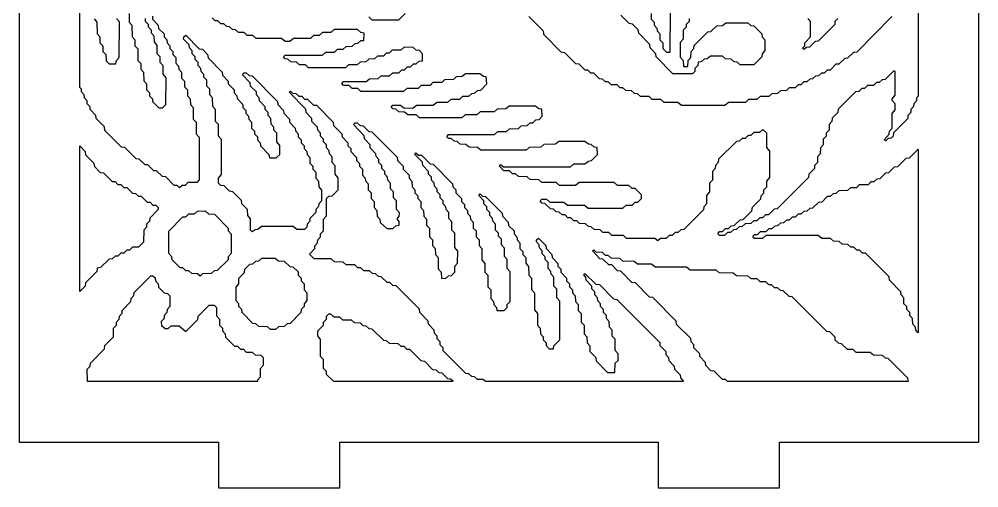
# Model space of a CAD drawing. Header units: millimetres. Extents: x 10 to 410, y 18 to 283.
# Drawn here: x 148 to 211.3, y 21 to 51.9 of the extents above; entities that cross this region are included whole.
import ezdxf

# ---------------------------------------------------------------- set-up
doc = ezdxf.new("R2010")
doc.units = ezdxf.units.MM
doc.layers.add('CUT', color=1, linetype='Continuous')

msp = doc.modelspace()

# ---------------------------------------------------------------- linework, layer by layer
at = {"layer": 'CUT'}
for points in [[(190.134, 21), (198.134, 21), (198.134, 24), (211.2679, 24), (211.2679, 144), (198.134, 144), (198.134, 147), (190.134, 147), (190.134, 144), (169.134, 144), (169.134, 147), (161.134, 147), (161.134, 144), (148, 144), (148, 24), (161.134, 24), (161.134, 21), (169.134, 21), (169.134, 24), (190.134, 24)], [(162.9402, 45.6879), (163.1244, 45.4907), (163.1325, 45.3002), (163.3167, 45.103), (163.3248, 44.7186), (163.509, 44.5214), (163.5171, 44.3309), (163.7013, 44.1337), (163.7094, 43.9432), (163.8936, 43.746), (163.9017, 43.5555), (164.463, 42.9818), (164.4926, 42.759), (164.9475, 42.7452), (165.1745, 42.9739), (165.18, 43.5765), (164.9904, 43.8017), (164.9822, 44.3799), (164.7981, 44.5771), (164.7899, 44.7676), (164.6058, 44.9649), (164.5976, 45.3492), (164.4134, 45.5464), (164.4053, 45.7369), (164.2211, 45.9342), (164.213, 46.1247), (163.8365, 46.5157), (163.8284, 46.7062), (163.6442, 46.9035), (163.6361, 47.094), (163.2596, 47.485), (163.2357, 47.6993), (162.7236, 48.2193), (162.8242, 48.3511), (162.9715, 48.3588), (163.1673, 48.1733), (163.3675, 48.1573), (165.0399, 46.4713), (165.0555, 46.2695), (165.432, 45.8784), (165.4402, 45.6879), (165.8166, 45.2969), (165.8248, 45.1064), (166.2012, 44.7153), (166.2094, 44.5248), (166.3935, 44.3276), (166.4017, 44.1371), (166.5858, 43.9398), (166.594, 43.7493), (166.7781, 43.5521), (166.7863, 43.3616), (166.9704, 43.1644), (166.9786, 42.9739), (167.1627, 42.7767), (167.1709, 42.3923), (167.355, 42.1951), (167.3632, 42.0046), (167.5473, 41.8074), (167.5555, 41.423), (167.7396, 41.2258), (167.7478, 40.8414), (167.9346, 40.6309), (167.9319, 39.9245), (167.7478, 39.7272), (167.7396, 39.5367), (167.5555, 39.3395), (167.5473, 39.149), (167.1709, 38.7579), (167.1627, 38.5674), (166.9786, 38.3702), (166.9704, 38.1797), (166.8176, 38.0257), (166.297, 38.0257), (166.0731, 38.2169), (163.9647, 38.2169), (163.7407, 38.0257), (163.5519, 38.0174), (163.3708, 37.8738), (163.2596, 37.9859), (163.257, 38.73), (163.0673, 38.9552), (163.0592, 39.3395), (162.6827, 39.7306), (162.6588, 39.9448), (162.0868, 40.5215), (161.8741, 40.5459), (161.5098, 40.9092), (161.2972, 40.9336), (161.1443, 41.0876), (161.1443, 41.4196), (161.334, 41.6448), (161.334, 43.9643), (161.1443, 44.1894), (161.1361, 44.9615), (160.952, 45.1587), (160.9438, 45.9308), (160.7597, 46.128), (160.7515, 46.7062), (160.5674, 46.9035), (160.5592, 47.2878), (160.3751, 47.485), (160.3669, 47.8694), (160.1828, 48.0666), (160.1746, 48.2571), (159.9905, 48.4544), (159.9823, 48.6449), (159.7982, 48.8421), (159.79, 49.0326), (159.6059, 49.2298), (159.5977, 49.4203), (159.4136, 49.6175), (159.4054, 49.808), (159.2212, 50.0052), (159.2131, 50.1957), (158.8366, 50.5868), (158.8442, 50.7363), (158.9862, 50.8293), (159.8742, 49.9341), (160.0869, 49.9097), (160.4246, 49.5731), (160.456, 49.3476), (161.3861, 48.41), (161.4018, 48.2081), (161.7782, 47.8171), (161.7864, 47.6266), (162.1628, 47.2355), (162.171, 47.045), (162.3551, 46.8477), (162.3633, 46.6572), (162.7397, 46.2662), (162.7479, 46.0757), (162.932, 45.8784)], [(175.3748, 31.2007), (175.3666, 31.3912), (174.9901, 31.7823), (174.9662, 31.9965), (174.4208, 32.5464), (174.3893, 32.772), (172.8558, 34.318), (172.6431, 34.3423), (172.4473, 34.5279), (172.2585, 34.5362), (171.8704, 34.9156), (171.6815, 34.9239), (171.4858, 35.1094), (171.2969, 35.1178), (171.1012, 35.3033), (170.72, 35.3116), (170.5243, 35.4972), (170.3354, 35.5055), (170.1396, 35.691), (169.5662, 35.6994), (169.3704, 35.8849), (168.797, 35.8932), (168.573, 36.0844), (167.4509, 36.0871), (167.1466, 36.3938), (167.4821, 36.7703), (167.4903, 36.9608), (167.6744, 37.1581), (167.6826, 37.3486), (167.8668, 37.5458), (167.8749, 37.7363), (168.0591, 37.9335), (168.0672, 38.7056), (168.2569, 38.9307), (168.2595, 40.0626), (168.4124, 40.2166), (168.6251, 40.241), (169.0206, 40.6476), (169.0261, 41.4441), (168.8364, 41.6692), (168.8338, 42.2195), (168.6441, 42.4447), (168.636, 42.829), (168.4518, 43.0262), (168.4437, 43.2167), (168.2595, 43.414), (168.2514, 43.6045), (168.0672, 43.8017), (168.0591, 43.9922), (167.8749, 44.1894), (167.8668, 44.3799), (167.6826, 44.5771), (167.6744, 44.7676), (167.298, 45.1587), (167.2898, 45.3492), (166.9134, 45.7403), (166.8895, 45.9545), (165.8004, 47.0828), (165.8977, 47.1536), (166.028, 47.0262), (166.2406, 47.0018), (166.4364, 46.8162), (166.6253, 46.8079), (166.821, 46.6224), (167.0099, 46.6141), (167.3979, 46.2347), (167.5982, 46.2187), (168.6936, 45.1143), (168.7251, 44.8888), (169.2706, 44.3389), (169.2862, 44.1371), (169.6627, 43.746), (169.6708, 43.5555), (169.855, 43.3583), (169.8631, 43.1678), (170.2396, 42.7767), (170.2477, 42.5862), (170.4319, 42.3889), (170.4401, 42.1984), (170.6242, 42.0012), (170.6324, 41.6169), (170.8165, 41.4196), (170.8247, 41.2291), (171.0088, 41.0319), (171.017, 40.6476), (171.2011, 40.4503), (171.2093, 40.066), (171.3934, 39.8688), (171.4016, 39.4844), (171.5857, 39.2872), (171.5939, 38.9028), (171.778, 38.7056), (171.8019, 38.4914), (172.2337, 38.0869), (172.6396, 38.0925), (172.8354, 38.278), (173.0589, 38.3211), (173.0589, 38.5641), (172.913, 38.7334), (173.0589, 38.9028), (173.0645, 39.1177), (172.8748, 39.3429), (172.8666, 39.9211), (172.6825, 40.1183), (172.6743, 40.5027), (172.4902, 40.6999), (172.482, 41.0843), (172.2979, 41.2815), (172.2897, 41.472), (172.1056, 41.6692), (172.0974, 41.8597), (171.9133, 42.0569), (171.9051, 42.2474), (171.721, 42.4447), (171.7128, 42.6352), (171.5287, 42.8324), (171.5205, 43.0229), (171.1441, 43.414), (171.1359, 43.6045), (170.7595, 43.9955), (170.7356, 44.2098), (170.0386, 44.9616), (170.1431, 45.0632), (170.279, 45.0632), (170.4748, 44.8776), (170.675, 44.8616), (171.0517, 44.4899), (171.2519, 44.4739), (172.9243, 42.788), (172.94, 42.5862), (173.3164, 42.1951), (173.3246, 42.0046), (173.7011, 41.6135), (173.7092, 41.423), (173.8934, 41.2258), (173.9015, 40.8414), (174.0857, 40.6442), (174.0938, 40.4537), (174.278, 40.2565), (174.2861, 40.066), (174.4703, 39.8688), (174.4784, 39.4844), (174.6626, 39.2872), (174.6707, 38.9028), (174.8549, 38.7056), (174.863, 38.3212), (175.0472, 38.124), (175.0553, 37.5458), (175.2395, 37.3486), (175.2476, 36.9642), (175.4318, 36.767), (175.4399, 36.3826), (175.6241, 36.1854), (175.6267, 35.4412), (175.8164, 35.2161), (175.8386, 34.8107), (176.1011, 34.7969), (176.2968, 34.9824), (176.5095, 35.0068), (176.7127, 35.2194), (176.7209, 35.6038), (176.905, 35.801), (176.9105, 36.5975), (176.7182, 36.836), (176.7127, 37.7886), (176.5286, 37.9859), (176.5259, 38.5362), (176.3363, 38.7613), (176.3281, 39.1457), (176.144, 39.3429), (176.1358, 39.5334), (175.9517, 39.7306), (175.9435, 39.9211), (175.7594, 40.1183), (175.7512, 40.3088), (175.5671, 40.506), (175.5589, 40.6965), (175.3748, 40.8938), (175.3666, 41.0843), (175.1825, 41.2815), (175.1743, 41.472), (174.9901, 41.6692), (174.982, 41.8597), (174.6055, 42.2508), (174.5816, 42.465), (174.077, 42.9737), (174.1398, 43.0826), (174.3209, 42.939), (174.5211, 42.923), (175.0901, 42.3574), (175.2903, 42.3415), (176.5781, 41.0432), (176.5938, 40.8414), (176.7779, 40.6442), (176.7861, 40.4537), (177.1625, 40.0626), (177.1707, 39.8721), (177.3548, 39.6749), (177.363, 39.4844), (177.5471, 39.2872), (177.5553, 39.0967), (177.7394, 38.8994), (177.7476, 38.7089), (177.9317, 38.5117), (177.9399, 38.1274), (178.124, 37.9301), (178.1322, 37.5458), (178.3163, 37.3486), (178.3245, 36.9642), (178.5086, 36.767), (178.5113, 36.0228), (178.7009, 35.7977), (178.7091, 35.2194), (178.8932, 35.0222), (178.9014, 34.2501), (179.0856, 34.0529), (179.0937, 33.4747), (179.2779, 33.2775), (179.286, 33.087), (179.4702, 32.8898), (179.4923, 32.6783), (179.971, 32.6804), (180.1742, 32.8931), (180.1823, 33.0836), (180.3665, 33.2808), (180.372, 35.2405), (180.1823, 35.4657), (180.1742, 36.0439), (179.99, 36.2411), (179.9874, 36.7914), (179.7977, 37.0165), (179.7896, 37.4009), (179.6054, 37.5981), (179.5973, 37.7886), (179.4131, 37.9859), (179.405, 38.3702), (179.2208, 38.5674), (179.2127, 38.7579), (179.0285, 38.9552), (179.0204, 39.1457), (178.8362, 39.3429), (178.8281, 39.5334), (178.6439, 39.7306), (178.6358, 39.9211), (178.3002, 40.271), (178.384, 40.3712), (178.5516, 40.225), (178.7518, 40.209), (179.8473, 39.1046), (179.8629, 38.9028), (180.2394, 38.5117), (180.2633, 38.2975), (180.624, 37.9301), (180.6321, 37.7396), (180.8163, 37.5424), (180.8244, 37.3519), (181.0086, 37.1547), (181.0168, 36.7703), (181.2009, 36.5731), (181.2091, 36.3826), (181.3932, 36.1854), (181.4014, 35.801), (181.5881, 35.5905), (181.5937, 35.0256), (181.7778, 34.8284), (181.7804, 34.0842), (181.9727, 33.8457), (181.9727, 32.7272), (182.1624, 32.502), (182.1706, 31.7299), (182.3547, 31.5327), (182.3629, 31.1484), (182.547, 30.9511), (182.5552, 30.7606), (182.7393, 30.5634), (182.7475, 30.3729), (182.9507, 30.1602), (183.237, 30.1581), (183.2592, 30.3696), (183.6356, 30.7606), (183.6412, 33.3019), (183.4515, 33.527), (183.4433, 34.1053), (183.2592, 34.3025), (183.251, 34.8807), (183.0669, 35.0779), (183.0587, 35.2684), (182.8746, 35.4657), (182.8664, 35.85), (182.6823, 36.0472), (182.6741, 36.2377), (182.49, 36.435), (182.4818, 36.6255), (182.2977, 36.8227), (182.2895, 37.0132), (182.1054, 37.2104), (182.1054, 37.3486), (182.23, 37.4633), (182.7318, 36.9722), (182.7475, 36.7703), (183.1239, 36.3793), (183.1321, 36.1888), (183.5085, 35.7977), (183.5167, 35.6072), (183.7008, 35.4099), (183.709, 35.2194), (184.0854, 34.8284), (184.0936, 34.6379), (184.2778, 34.4406), (184.2859, 34.2501), (184.4701, 34.0529), (184.4782, 33.8624), (184.6624, 33.6652), (184.6705, 33.2808), (184.8547, 33.0836), (184.8628, 32.6993), (185.047, 32.502), (185.0551, 31.9238), (185.2393, 31.7266), (185.2474, 31.1484), (185.4316, 30.9511), (185.4397, 30.5668), (185.6239, 30.3696), (185.632, 29.9852), (186.0085, 29.5941), (186.0324, 29.3799), (186.7967, 28.6093), (187.2754, 28.6072), (187.2976, 29.2064), (187.4817, 29.4036), (187.4817, 29.8403), (187.2949, 30.0509), (187.2894, 30.8096), (187.1053, 31.0069), (187.0971, 31.3912), (186.913, 31.5884), (186.9048, 31.9728), (186.7207, 32.17), (186.7125, 32.3605), (186.5284, 32.5577), (186.5202, 32.7482), (186.3361, 32.9455), (186.3279, 33.136), (186.1438, 33.3332), (186.1356, 33.5237), (185.9515, 33.7209), (185.9433, 33.9114), (185.7592, 34.1086), (185.751, 34.2991), (185.3745, 34.6902), (185.3664, 34.8807), (185.2205, 35.0501), (185.2934, 35.1343), (186.0275, 34.4252), (186.2516, 34.3931), (187.1814, 33.4559), (187.4054, 33.4238), (190.2317, 30.5747), (190.2473, 30.3729), (190.6238, 29.9818), (190.6319, 29.7913), (190.8161, 29.5941), (190.8242, 29.4036), (191.1932, 29.0239), (191.2088, 28.822), (191.5778, 28.4423), (191.5935, 28.2404), (191.7968, 28), (178.7387, 28), (178.601, 28.1304), (178.2199, 28.1388), (178.0241, 28.3243), (177.8353, 28.3326), (177.6395, 28.5182), (177.4393, 28.5342), (175.9592, 30.0262), (175.9435, 30.228), (175.7594, 30.4253), (175.7512, 30.6158), (175.5671, 30.813), (175.5589, 31.0035)], [(155.4751, 40.4188), (155.6639, 40.4105), (155.8597, 40.225), (156.0486, 40.2166), (156.4366, 39.8372), (156.6255, 39.8289), (156.8212, 39.6434), (157.0101, 39.6351), (157.1629, 39.481), (157.1656, 39.3562), (156.6099, 38.7817), (156.586, 38.5674), (156.4019, 38.3702), (156.3937, 38.1797), (156.2096, 37.9825), (156.1939, 37.1991), (155.8563, 36.8625), (155.4751, 36.8542), (155.2793, 36.6687), (155.0905, 36.6603), (154.8947, 36.4748), (154.7059, 36.4665), (154.5101, 36.2809), (154.3213, 36.2726), (154.1255, 36.0871), (153.9367, 36.0787), (153.3677, 35.5132), (153.1467, 35.4833), (153.117, 35.2605), (152.3793, 34.5167), (152.3553, 34.3025), (152, 33.9333), (152, 43.5336), (152.3553, 43.1644), (152.3793, 42.9502), (152.9247, 42.4003), (152.9562, 42.1747), (153.3359, 41.7919), (153.56, 41.7599), (154.129, 41.1943), (154.3178, 41.1859), (154.5136, 41.0004), (154.7024, 40.9921), (154.8982, 40.8066), (155.087, 40.7982)], [(205.3816, 34.6789), (205.3502, 34.9044), (203.7928, 36.4665), (203.604, 36.4748), (203.4082, 36.6603), (203.2193, 36.6687), (203.0236, 36.8542), (202.8347, 36.8625), (202.639, 37.0481), (202.2578, 37.0564), (202.0621, 37.2419), (201.6809, 37.2502), (201.4851, 37.4358), (200.9117, 37.4441), (200.6877, 37.6353), (197.2332, 37.6353), (196.9958, 37.4414), (196.4887, 37.4441), (196.3767, 37.5836), (196.4887, 37.6964), (196.6776, 37.7048), (196.8733, 37.8903), (197.2545, 37.8986), (197.4502, 38.0842), (197.6391, 38.0925), (197.8348, 38.278), (198.0237, 38.2864), (198.2195, 38.4719), (198.4083, 38.4802), (198.6041, 38.6657), (198.7929, 38.6741), (198.9887, 38.8596), (199.1775, 38.8679), (199.3733, 39.0535), (199.5621, 39.0618), (199.7579, 39.2473), (199.9467, 39.2557), (200.1425, 39.4412), (200.3313, 39.4495), (200.7194, 39.8289), (200.9321, 39.8533), (201.2963, 40.2166), (201.4851, 40.225), (201.6809, 40.4105), (201.8698, 40.4188), (202.0655, 40.6044), (202.639, 40.6127), (202.8347, 40.7982), (203.2159, 40.8066), (203.4116, 40.9921), (203.9851, 41.0004), (204.1809, 41.1859), (204.3697, 41.1943), (204.5655, 41.3798), (204.7543, 41.3881), (205.1424, 41.7675), (205.3312, 41.7759), (205.7193, 42.1552), (205.932, 42.1796), (206.4771, 42.7292), (206.7012, 42.7612), (207.2679, 43.3168), (207.2679, 31.2265), (207.1124, 31.3833), (207.0967, 31.5851), (206.9126, 31.7823), (206.9044, 32.1667), (206.7202, 32.3639), (206.7121, 32.5544), (206.5279, 32.7516), (206.5198, 32.9421), (206.3356, 33.1393), (206.3275, 33.5237), (206.1433, 33.7209), (206.1352, 33.9114)], [(159.3741, 35.1178), (159.1783, 35.3033), (158.9895, 35.3116), (158.7937, 35.4972), (158.6049, 35.5055), (158.0749, 36.0359), (158.0593, 36.2377), (157.8725, 36.4483), (157.8725, 37.9168), (158.7972, 38.8596), (158.986, 38.8679), (159.1818, 39.0535), (159.5629, 39.0618), (159.7587, 39.2473), (160.2658, 39.25), (160.475, 39.0618), (160.8675, 39.0458), (161.7782, 38.124), (161.7864, 37.9335), (161.9732, 37.723), (161.9732, 36.4483), (161.7864, 36.2377), (161.7707, 36.0359), (161.0598, 35.3193), (160.8596, 35.3033), (160.6638, 35.1178), (160.0904, 35.1094), (159.9228, 34.9632), (159.7553, 35.1094)], [(166.594, 32.7482), (166.5783, 32.5464), (165.8674, 31.8298), (165.6672, 31.8138), (165.4714, 31.6283), (165.0903, 31.6199), (164.8945, 31.4344), (164.5798, 31.4317), (164.3705, 31.6199), (163.7971, 31.6283), (163.6013, 31.8138), (163.4125, 31.8221), (162.6902, 32.5464), (162.6746, 32.7482), (162.4904, 32.9455), (162.4822, 33.136), (162.2981, 33.3332), (162.2955, 34.2335), (162.4822, 34.444), (162.4904, 34.8284), (162.8511, 35.1957), (162.875, 35.4099), (163.2088, 35.7502), (163.409, 35.7662), (163.6048, 35.9517), (163.7936, 35.96), (163.9894, 36.1456), (164.8811, 36.1482), (165.0903, 35.96), (165.4714, 35.9517), (165.8357, 35.5883), (166.0483, 35.564), (166.386, 35.2274), (166.4017, 35.0256), (166.5858, 34.8284), (166.594, 34.6379), (166.7781, 34.4406), (166.7863, 34.0563), (166.9704, 33.8591), (166.9731, 33.3465), (166.7863, 33.136), (166.7781, 32.9455)], [(191.3435, 31.771), (191.3121, 31.9965), (189.7785, 33.5425), (189.5544, 33.5745), (188.6247, 34.5118), (188.4006, 34.5438), (187.6631, 35.2873), (187.4504, 35.3116), (187.0624, 35.691), (186.8735, 35.6994), (186.4855, 36.0787), (186.2852, 36.0947), (185.8, 36.6143), (185.8973, 36.6851), (186.0275, 36.5577), (186.4325, 36.5333), (186.6283, 36.3477), (186.8171, 36.3394), (187.0129, 36.1539), (187.5864, 36.1456), (187.7821, 35.96), (188.5479, 35.9517), (188.7718, 35.7605), (189.6882, 35.7605), (189.9257, 35.5667), (191.9959, 35.5667), (192.2333, 35.3728), (193.9189, 35.3728), (194.1281, 35.1846), (195.0727, 35.1789), (195.282, 34.9907), (196.0477, 34.9824), (196.2435, 34.7969), (196.6246, 34.7885), (196.8204, 34.603), (197.2015, 34.5947), (197.3973, 34.4091), (197.5861, 34.4008), (197.7819, 34.2153), (197.9707, 34.2069), (198.1665, 34.0214), (198.3554, 34.0131), (198.7434, 33.6337), (198.9437, 33.6177), (201.2195, 31.3234), (201.4322, 31.299), (201.7699, 30.9625), (201.7855, 30.7606), (201.9887, 30.548), (202.2014, 30.5236), (202.5895, 30.1442), (202.9706, 30.1359), (203.1664, 29.9503), (204.111, 29.9447), (204.3202, 29.7565), (204.8937, 29.7481), (205.0895, 29.5626), (205.2783, 29.5543), (206.5775, 28.2484), (206.5931, 28.0466), (206.6297, 28), (194.6999, 28), (194.5622, 28.1304), (194.362, 28.1464), (193.8169, 28.696), (193.6042, 28.7204), (193.2665, 29.0569), (193.2508, 29.2587), (192.8744, 29.6498), (192.8662, 29.8403), (192.4898, 30.2314), (192.4816, 30.4219), (192.2975, 30.6191), (192.2736, 30.8333)], [(154.7983, 32.6959), (155.367, 33.2808), (155.3752, 33.4713), (155.5593, 33.6686), (155.575, 33.8704), (156.6705, 34.9747), (156.8178, 34.9824), (156.9631, 34.8397), (156.9788, 34.6379), (157.1629, 34.4406), (157.1868, 34.2264), (157.5666, 33.8436), (157.7793, 33.8192), (157.9348, 33.6519), (157.9322, 32.9455), (157.748, 32.7482), (157.7398, 32.5577), (157.5557, 32.3605), (157.5475, 32.17), (157.3634, 31.9728), (157.3791, 31.7062), (157.6186, 31.4956), (157.8322, 31.5012), (158.028, 31.6868), (158.5485, 31.6868), (158.986, 31.3074), (159.7743, 32.094), (159.8057, 32.3195), (160.5165, 33.0361), (160.8561, 33.0438), (161.009, 32.8898), (161.0116, 32.3395), (161.2013, 32.1143), (161.2095, 31.7299), (161.3936, 31.5327), (161.4018, 31.3422), (161.5859, 31.145), (161.6098, 30.9308), (162.2057, 30.3381), (162.3946, 30.3297), (162.5903, 30.1442), (162.7792, 30.1359), (162.975, 29.9503), (163.3561, 29.942), (163.5519, 29.7565), (163.933, 29.7481), (164.0859, 29.5941), (164.0859, 29.0682), (163.8962, 28.8431), (163.8936, 28.2928), (163.7094, 28.0956), (163.7053, 28), (152.4973, 28), (152.4906, 28.8187), (152.6748, 29.0159), (152.6904, 29.2177), (153.6205, 30.1553), (153.652, 30.3809), (154.2132, 30.9545), (154.2214, 31.5327), (154.4055, 31.7299), (154.4137, 31.9204), (154.5978, 32.1177), (154.606, 32.3082), (154.7901, 32.5054)], [(168.4124, 32.4622), (168.5348, 32.4649), (168.7441, 32.2767), (169.1252, 32.2683), (169.321, 32.0828), (169.881, 32.0772), (170.0902, 31.8889), (170.4713, 31.8806), (170.6671, 31.6951), (170.8559, 31.6868), (171.0517, 31.5012), (171.2519, 31.4852), (172.0132, 30.7258), (172.2021, 30.7174), (172.3978, 30.5319), (172.9713, 30.5236), (173.167, 30.3381), (173.3559, 30.3297), (173.5517, 30.1442), (173.7405, 30.1359), (174.4893, 29.3848), (174.7134, 29.3528), (175.2585, 28.8032), (175.4712, 28.7788), (175.667, 28.5933), (175.8558, 28.585), (176.2439, 28.2056), (176.4441, 28.1896), (176.5856, 28.0432), (176.5856, 28), (168.741, 28), (168.267, 28.4753), (168.2514, 28.6772), (168.0672, 28.8744), (168.0591, 29.4526), (167.8723, 29.6632), (167.8723, 30.7817), (167.68, 31.0202), (167.6826, 31.3389), (168.0591, 31.7299), (168.0672, 31.9204), (168.2514, 32.1177), (168.267, 32.3195)]]:
    msp.add_lwpolyline(points, close=True, dxfattribs=at)
for points in [[(156.7783, 52.082), (156.7865, 51.8915), (157.1629, 51.5004), (157.1868, 51.2862), (157.5475, 50.9188), (157.5557, 50.7283), (157.7398, 50.5311), (157.748, 50.3406), (157.9322, 50.1434), (157.9403, 49.9529), (158.1245, 49.7557), (158.1326, 49.5652), (158.3168, 49.3679), (158.3249, 48.9836), (158.5091, 48.7864), (158.5172, 48.5959), (158.7014, 48.3986), (158.7095, 48.0143), (158.8937, 47.8171), (158.9018, 47.4327), (159.086, 47.2355), (159.0941, 46.8511), (159.2783, 46.6539), (159.2864, 46.2695), (159.4706, 46.0723), (159.4787, 45.3002), (159.6629, 45.103), (159.671, 44.3309), (159.8578, 44.1204), (159.8578, 41.2948), (159.7023, 41.1275), (159.1289, 41.1191), (158.9331, 40.9336), (158.7443, 40.9253), (158.5767, 40.779), (158.4091, 40.9253), (158.2203, 40.9336), (157.6638, 41.4908), (157.4511, 41.5152), (157.063, 41.8946), (156.8742, 41.9029), (156.4861, 42.2823), (156.2973, 42.2906), (155.9092, 42.67), (155.709, 42.686), (154.9715, 43.4294), (154.7474, 43.4615), (153.652, 44.5658), (153.6205, 44.7913), (153.075, 45.3413), (153.0594, 45.5431), (152.6829, 45.9342), (152.6748, 46.1247), (152.4906, 46.3219), (152.4825, 46.5124), (152.2983, 46.7096), (152.2902, 46.9001), (152.106, 47.0973), (152.0979, 47.2878), (152, 47.3926), (152, 57.1032)], [(207.2679, 54.7768), (207.2679, 46.811), (207.17, 46.7062), (207.1619, 46.5157), (206.9777, 46.3185), (206.9696, 46.128), (206.7854, 45.9308), (206.7773, 45.7403), (206.5931, 45.5431), (206.585, 45.3526), (205.6474, 44.4036), (205.6235, 44.1894), (205.482, 44.043), (205.2818, 44.0271), (205.1276, 43.8835), (205.0379, 43.943), (205.3502, 44.3072), (205.3741, 44.5214), (205.5583, 44.7186), (205.5638, 45.6713), (205.7561, 45.9097), (205.7506, 46.3185), (205.5638, 46.5291), (205.5664, 46.6539), (205.7561, 46.879), (205.7561, 48.423), (205.6663, 48.4858), (205.086, 47.9126), (204.8972, 47.9043), (204.7014, 47.7187), (204.5125, 47.7104), (204.3168, 47.5249), (203.9356, 47.5166), (203.7399, 47.331), (203.551, 47.3227), (203.3553, 47.1372), (203.1426, 47.1128), (201.9936, 45.9545), (201.9697, 45.7403), (201.609, 45.3729), (201.5851, 45.1587), (201.4009, 44.9615), (201.3928, 44.5771), (201.2086, 44.3799), (201.2005, 44.1894), (201.0163, 43.9922), (201.0082, 43.6078), (200.824, 43.4106), (200.8159, 43.0262), (200.6317, 42.829), (200.6236, 42.4447), (200.4394, 42.2474), (200.4313, 42.0569), (200.0548, 41.6659), (200.0391, 41.464), (197.9821, 39.3904), (197.7819, 39.3744), (197.3938, 38.995), (197.205, 38.9867), (197.0092, 38.8011), (196.8204, 38.7928), (196.6246, 38.6073), (196.4358, 38.5989), (196.24, 38.4134), (195.8589, 38.4051), (195.6631, 38.2195), (195.4743, 38.2112), (195.2785, 38.0257), (195.0897, 38.0174), (194.8939, 37.8318), (194.7051, 37.8235), (194.5093, 37.638), (194.1811, 37.638), (194.0691, 37.7508), (194.1811, 37.8903), (194.3699, 37.8986), (194.5657, 38.0842), (194.7545, 38.0925), (194.9503, 38.278), (195.1391, 38.2864), (195.5272, 38.6657), (195.7399, 38.6901), (196.3119, 39.2668), (196.3434, 39.4923), (196.8889, 40.0423), (196.9128, 40.2565), (197.0969, 40.4537), (197.1051, 40.6442), (197.2892, 40.8414), (197.2974, 41.2258), (197.487, 41.4509), (197.487, 43.1888), (197.2947, 43.4273), (197.2892, 44.3799), (197.0374, 44.6136), (196.8169, 44.4231), (196.4358, 44.4148), (196.24, 44.2292), (196.0512, 44.2209), (195.8554, 44.0354), (195.6666, 44.0271), (195.4708, 43.8415), (195.282, 43.8332), (194.1091, 42.6589), (194.0852, 42.4447), (193.9011, 42.2474), (193.8929, 42.0569), (193.7088, 41.8597), (193.7006, 41.2815), (193.5165, 41.0843), (193.5083, 40.506), (193.3187, 40.2809), (193.316, 39.7306), (193.1319, 39.5334), (193.1162, 39.3316), (191.8284, 38.0333), (191.6282, 38.0174), (191.4324, 37.8318), (191.2436, 37.8235), (191.0478, 37.638), (190.859, 37.6296), (190.6632, 37.4441), (190.2821, 37.4358), (190.1145, 37.2895), (189.9187, 37.4414), (188.0408, 37.4414), (187.8316, 37.6296), (187.0658, 37.638), (186.8701, 37.8235), (186.4889, 37.8318), (186.2932, 38.0174), (185.912, 38.0257), (185.7162, 38.2112), (185.5274, 38.2195), (185.3316, 38.4051), (184.9505, 38.4134), (184.7547, 38.5989), (184.5659, 38.6073), (184.3701, 38.7928), (184.1813, 38.8011), (183.9855, 38.9867), (183.7967, 38.995), (183.6009, 39.1805), (183.4121, 39.1889), (183.2163, 39.3744), (183.0275, 39.3827), (182.6632, 39.7461), (182.4506, 39.7704), (182.3385, 39.9099), (182.4506, 40.0228), (182.7653, 40.0255), (182.9745, 39.8372), (183.9191, 39.8316), (184.1566, 39.6377), (185.2652, 39.6377), (185.5027, 39.4439), (187.8034, 39.4439), (188.0274, 39.6351), (188.4085, 39.6434), (188.6043, 39.8289), (188.7931, 39.8372), (189.0202, 40.066), (189.0202, 40.3088), (188.6008, 40.7314), (188.412, 40.7397), (188.188, 40.9309), (187.4504, 40.9336), (187.2265, 41.1248), (184.9258, 41.1248), (184.6883, 40.9309), (183.6178, 40.9309), (183.4086, 41.1191), (182.464, 41.1248), (182.2548, 41.313), (181.6813, 41.3213), (181.4856, 41.5069), (180.9121, 41.5152), (180.7163, 41.7007), (180.5275, 41.709), (180.3317, 41.8946), (179.9506, 41.9029), (179.6437, 42.2229), (179.7301, 42.3098), (179.9259, 42.1579), (184.3419, 42.1579), (184.5659, 42.3491), (185.3034, 42.3518), (185.5274, 42.543), (185.7401, 42.5673), (186.1356, 42.9739), (186.1007, 43.4455), (185.912, 43.4538), (185.7162, 43.6393), (185.5274, 43.6477), (185.3034, 43.8388), (183.5796, 43.8388), (183.3557, 43.6477), (182.5899, 43.6393), (182.3942, 43.4538), (181.6284, 43.4455), (181.4192, 43.2572), (178.4256, 43.2572), (178.2164, 43.4455), (177.6564, 43.4511), (177.4472, 43.6393), (177.066, 43.6477), (176.8703, 43.8332), (176.6814, 43.8415), (176.4857, 44.0271), (176.2968, 44.0354), (176.1848, 44.1482), (176.3103, 44.2904), (179.342, 44.2904), (179.566, 44.4816), (180.1394, 44.4899), (180.3352, 44.6754), (180.9087, 44.6838), (181.1044, 44.8693), (181.4856, 44.8776), (181.6813, 45.0632), (181.8702, 45.0715), (182.0659, 45.257), (182.2786, 45.2814), (182.4818, 45.4941), (182.447, 45.9657), (182.2582, 45.974), (182.0343, 46.1652), (180.3105, 46.1652), (180.0865, 45.974), (179.5131, 45.9657), (179.3173, 45.7801), (178.3874, 45.7774), (178.1635, 45.5863), (177.3977, 45.5779), (177.1885, 45.3897), (174.3873, 45.3897), (174.178, 45.5779), (173.618, 45.5836), (173.4088, 45.7718), (173.0277, 45.7801), (172.8319, 45.9657), (172.6431, 45.974), (172.5311, 46.0868), (172.6431, 46.2263), (173.1501, 46.229), (173.3594, 46.0408), (173.9575, 46.0352), (174.195, 46.229), (175.3037, 46.229), (175.5276, 46.4202), (176.2652, 46.4229), (176.4891, 46.6141), (177.0626, 46.6224), (177.2584, 46.8079), (177.6395, 46.8162), (177.8353, 47.0018), (178.0241, 47.0101), (178.2199, 47.1956), (178.4326, 47.22), (178.8281, 47.6266), (178.7932, 48.0982), (178.6045, 48.1065), (178.3805, 48.2976), (177.4259, 48.2976), (177.202, 48.1065), (176.8208, 48.0981), (176.625, 47.9126), (176.0516, 47.9043), (175.8558, 47.7187), (175.2824, 47.7104), (175.0866, 47.5249), (174.5132, 47.5166), (174.3039, 47.3283), (173.5517, 47.3227), (173.3424, 47.1345), (170.5277, 47.1372), (170.332, 47.3227), (169.9508, 47.331), (169.755, 47.5166), (169.3739, 47.5249), (169.2619, 47.6644), (169.3874, 47.7799), (170.8807, 47.7799), (171.1046, 47.9711), (171.6781, 47.9794), (171.8739, 48.1649), (172.4191, 48.1676), (172.6431, 48.3588), (173.0242, 48.3671), (173.22, 48.5527), (173.4088, 48.561), (173.6046, 48.7465), (173.7934, 48.7549), (173.9892, 48.9404), (174.178, 48.9487), (174.3738, 49.1342), (174.5834, 49.1565), (174.5974, 49.6142), (174.3942, 49.8268), (174.1815, 49.8512), (173.9857, 50.0367), (173.3875, 50.0424), (173.1636, 49.8512), (172.5901, 49.8429), (172.3944, 49.6574), (172.2055, 49.649), (172.0098, 49.4635), (171.6286, 49.4552), (171.4328, 49.2696), (171.0517, 49.2613), (170.8559, 49.0758), (170.4748, 49.0674), (170.279, 48.8819), (169.7056, 48.8736), (169.5098, 48.688), (167.0663, 48.688), (166.8705, 48.8736), (166.4893, 48.8819), (166.2936, 49.0674), (165.9124, 49.0758), (165.7167, 49.2613), (165.5278, 49.2696), (165.4158, 49.4091), (165.5413, 49.5247), (167.9961, 49.5247), (168.2201, 49.7158), (168.7935, 49.7242), (168.9893, 49.9097), (169.3704, 49.918), (169.5662, 50.1036), (169.9473, 50.1119), (170.1431, 50.2974), (170.332, 50.3057), (170.5277, 50.4913), (170.7164, 50.4995), (170.7512, 50.9713), (170.5277, 51.0144), (170.3038, 51.2055), (168.7723, 51.2055), (168.5483, 51.0144), (168.003, 51.0117), (167.7791, 50.8205), (167.3979, 50.8122), (167.2022, 50.6267), (166.08, 50.624), (165.8426, 50.4301), (165.5278, 50.4328), (165.3039, 50.624), (163.6183, 50.624), (163.409, 50.8122), (163.0279, 50.8205), (162.8321, 51.0061), (162.451, 51.0144), (162.2552, 51.1999), (162.0664, 51.2082), (161.8706, 51.3938), (161.6818, 51.4021), (161.486, 51.5876), (161.2972, 51.596), (161.1014, 51.7815), (160.9125, 51.7898), (160.7168, 51.9754)], [(152.9349, 51.9194), (153.1246, 51.6943), (153.1327, 50.9222), (153.3169, 50.725), (153.325, 50.3406), (153.5092, 50.1434), (153.5173, 49.759), (153.7015, 49.5618), (153.7254, 49.1537), (153.9367, 48.9487), (154.3706, 48.9487), (154.4137, 49.1741), (154.5978, 49.3713), (154.6033, 51.7187), (154.4137, 51.9439)], [(155.2399, 52.2759), (155.2481, 51.6976), (155.4322, 51.5004), (155.4404, 50.7283), (155.6245, 50.5311), (155.6327, 50.1467), (155.8168, 49.9495), (155.825, 49.1774), (156.0091, 48.9802), (156.0173, 48.5959), (156.2014, 48.3986), (156.2096, 47.8204), (156.3937, 47.6232), (156.4019, 47.2388), (156.586, 47.0416), (156.5942, 46.8511), (156.7783, 46.6539), (156.7865, 46.4634), (157.2058, 46.0408), (157.4476, 46.0408), (157.6747, 46.2695), (157.6802, 48.0353), (157.4905, 48.2605), (157.4879, 48.8108), (157.2982, 49.0359), (157.29, 49.4203), (157.1059, 49.6175), (157.1033, 50.1678), (156.9136, 50.393), (156.9054, 50.7773), (156.7213, 50.9745), (156.7131, 51.165), (156.529, 51.3623), (156.5208, 51.5528), (156.3367, 51.75), (156.3285, 51.9405)], [(171.0482, 52.0422), (171.244, 51.8566), (173.0242, 51.8566), (173.4436, 52.2792)], [(181.6094, 52.0616), (182.5395, 51.124), (182.5709, 50.8985), (183.7199, 49.7402), (183.944, 49.7082), (184.6814, 48.9648), (184.8941, 48.9404), (185.2822, 48.561), (185.471, 48.5527), (185.6668, 48.3671), (185.8556, 48.3588), (186.2437, 47.9794), (186.4325, 47.9711), (186.6283, 47.7855), (186.8171, 47.7772), (187.0129, 47.5917), (187.394, 47.5834), (187.5898, 47.3978), (187.7787, 47.3895), (187.9744, 47.204), (188.3556, 47.1956), (188.5513, 47.0101), (188.7402, 47.0018), (188.9359, 46.8162), (189.5094, 46.8079), (189.7052, 46.6224), (190.2786, 46.6141), (190.5026, 46.4229), (191.4324, 46.4202), (191.6564, 46.229), (194.534, 46.229), (194.7714, 46.4229), (195.9083, 46.4285), (196.1041, 46.6141), (196.6494, 46.6167), (196.8733, 46.8079), (197.4468, 46.8162), (197.6425, 47.0018), (198.0237, 47.0101), (198.2195, 47.1956), (198.6006, 47.204), (198.7964, 47.3895), (199.1775, 47.3978), (199.3733, 47.5834), (199.5621, 47.5917), (199.7579, 47.7772), (199.9467, 47.7855), (200.1425, 47.9711), (200.3313, 47.9794), (200.5271, 48.1649), (200.7159, 48.1733), (200.9117, 48.3588), (201.1005, 48.3671), (201.2963, 48.5527), (201.4851, 48.561), (201.8732, 48.9404), (202.0621, 48.9487), (202.4501, 49.3281), (202.639, 49.3364), (203.027, 49.7158), (203.2397, 49.7402), (205.5425, 52.0616)], [(192.1704, 51.9405), (192.1622, 51.75), (191.9781, 51.5528), (191.9699, 51.3623), (191.7858, 51.165), (191.7776, 50.5868), (191.5879, 50.3617), (191.5879, 49.3992), (191.7776, 49.1741), (191.7998, 48.7687), (192.083, 48.7687), (192.1052, 49.1741), (192.2893, 49.3713), (192.2975, 49.7557), (192.4816, 49.9529), (192.4973, 50.1547), (193.4005, 51.0652), (193.6007, 51.0812), (193.9888, 51.4606), (194.3699, 51.4689), (194.5791, 51.6571), (196.0343, 51.6571), (196.2435, 51.4689), (196.4437, 51.4529), (196.9623, 50.9302), (196.978, 50.7283), (197.1621, 50.5311), (197.1647, 49.8247), (196.978, 49.6142), (196.9623, 49.4123), (196.4323, 48.8819), (195.5407, 48.8792), (195.3314, 49.0674), (195.1426, 49.0758), (194.9468, 49.2613), (194.5657, 49.2696), (194.3699, 49.4552), (193.5794, 49.4608), (193.3555, 49.2696), (193.1666, 49.2613), (192.9709, 49.0758), (192.7613, 49.0536), (192.7391, 48.8421), (192.555, 48.6449), (192.5468, 48.4544), (192.3939, 48.3003), (191.1042, 48.3003), (189.9973, 49.4123), (189.9817, 49.6142), (189.6052, 50.0052), (189.5813, 50.2195), (188.8435, 50.9632), (188.8121, 51.1888), (188.4324, 51.5716), (188.2083, 51.6036), (187.6631, 52.1532)], [(189.6623, 52.2759), (189.6704, 51.8915), (189.8546, 51.6943), (189.8627, 51.5038), (190.0469, 51.3066), (190.055, 51.1161), (190.2392, 50.9188), (190.2473, 50.5345), (190.4315, 50.3372), (190.4396, 49.9529), (190.6667, 49.7242), (190.9083, 49.7241), (190.9487, 52.4564)], [(201.9697, 51.9439), (201.7855, 51.7466), (201.7699, 51.5448), (200.6744, 50.4405), (200.4742, 50.4245), (200.0975, 50.0527), (199.8973, 50.0367), (199.7297, 49.8905), (199.6432, 49.9774), (199.7892, 50.1467), (199.7947, 50.3239), (200.1738, 50.7283), (200.1738, 51.7466), (199.9896, 51.9439)]]:
    msp.add_lwpolyline(points, dxfattribs=at)

doc.saveas('drawing.dxf')
